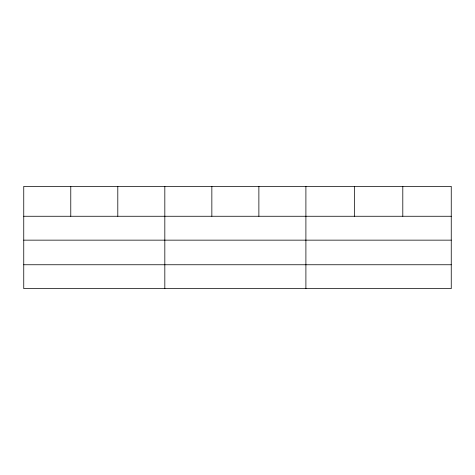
<?xml version="1.0" encoding="UTF-8"?>
<svg xmlns="http://www.w3.org/2000/svg" width="475" height="475" viewBox="0 0 475 475"><rect width="100%" height="100%" fill="white"/><g stroke="black" fill="none" stroke-linecap="round" stroke-linejoin="round"><path stroke-width="0.71" d="M451.25 240.148L451.25 186.36L23.75 186.36L23.75 288.64L451.25 288.64L451.25 240.148L23.75 240.148M23.75 216.262L451.25 216.262M23.75 264.753L451.25 264.753M402.8 186.36L402.8 216.262M354.35 186.36L354.35 216.262M305.9 186.36L305.9 288.64M258.875 186.36L258.875 216.262M211.85 186.36L211.85 216.262M164.825 186.36L164.825 288.64M117.8 186.36L117.8 216.262M70.775 186.36L70.775 216.262"/></g></svg>
